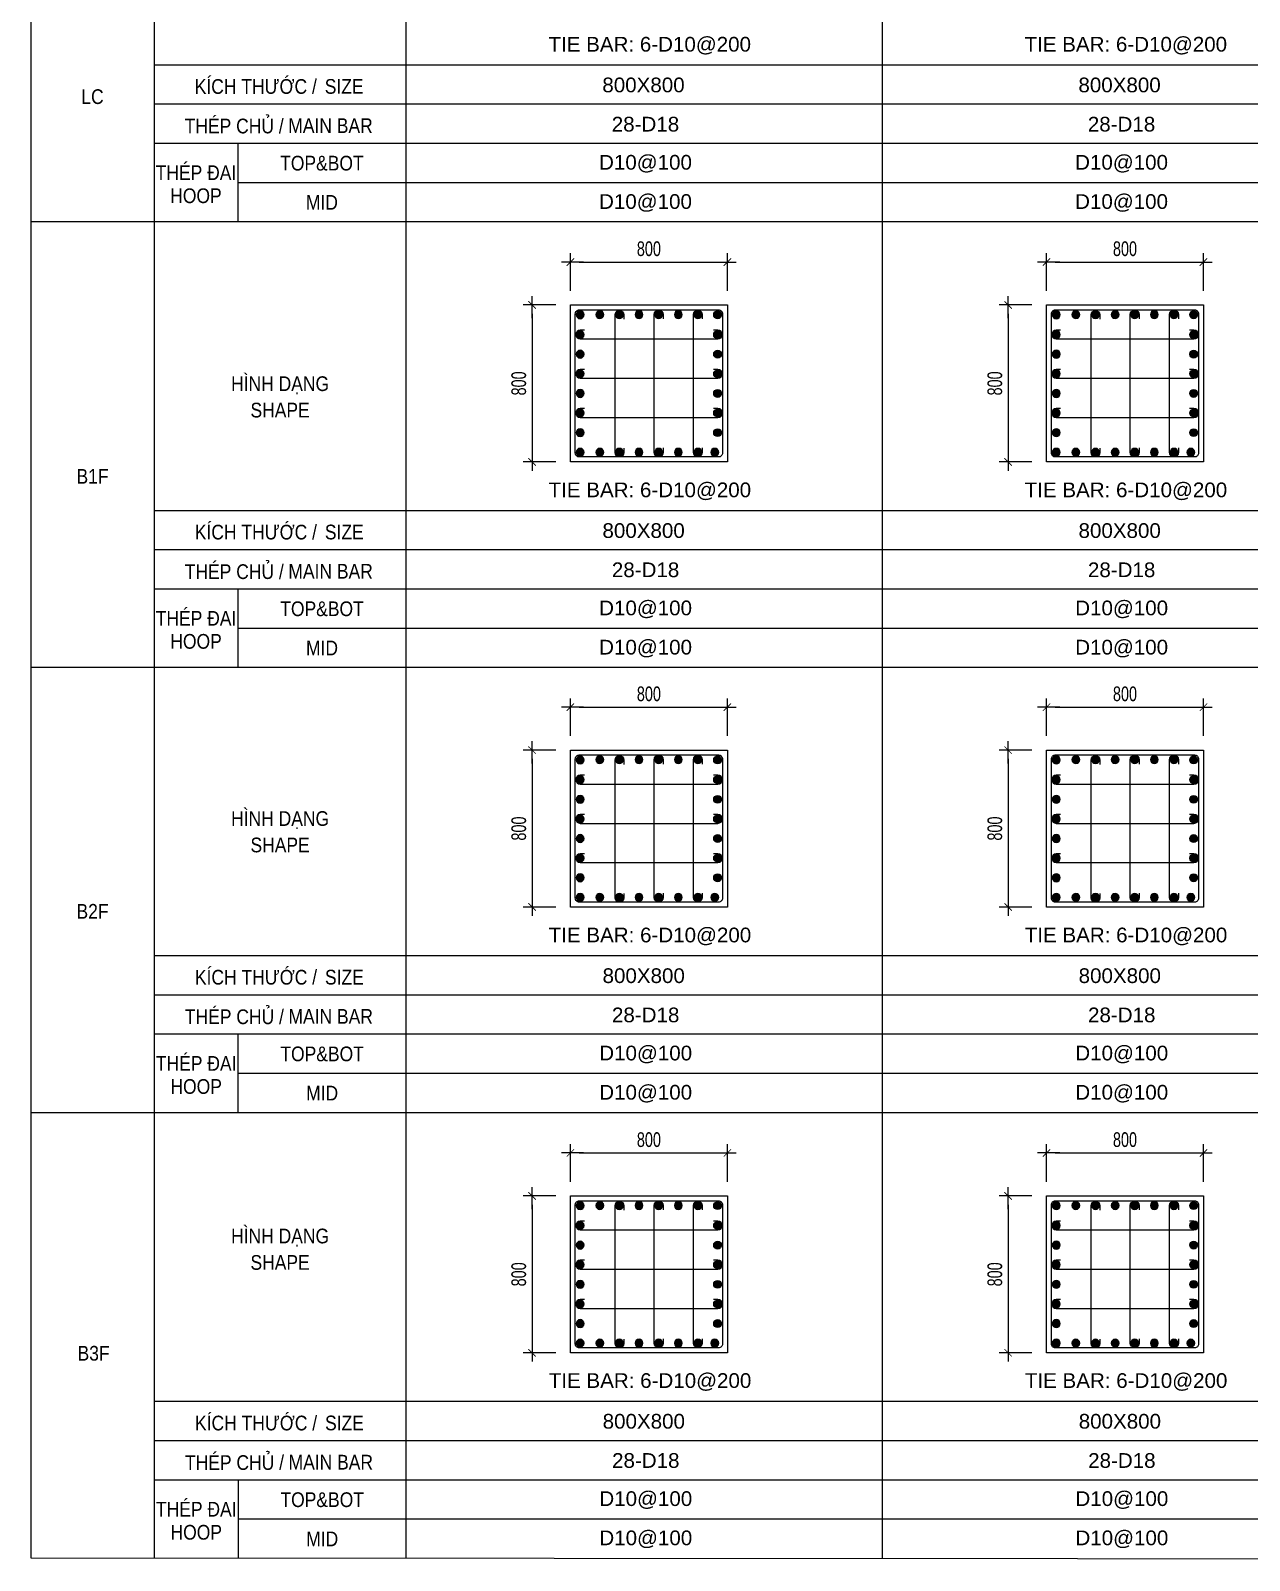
# Model space of a CAD drawing. Header units: millimetres. Extents: x 49323 to 538172, y -39336 to 181761.
# Drawn here: x 262047 to 268258, y 149341 to 157141 of the extents above; entities that cross this region are included whole.
import ezdxf
from ezdxf.enums import TextEntityAlignment as Align

# ---------------------------------------------------------------- set-up
doc = ezdxf.new("R2010")
doc.units = ezdxf.units.MM
doc.linetypes.add('CENTER2', pattern=[1.125, 0.75, -0.125, 0.125, -0.125])
doc.layers.get('Defpoints').update_dxf_attribs({"color": 151, "lineweight": 9})
for name, color, linetype in [('2', 2, 'Continuous'), ('A-ANNO-LEAD', 4, 'Continuous'), ('CEN', 1, 'CENTER2'), ('STL', 3, 'Continuous'), ('TIT1', 3, 'Continuous')]:
    doc.layers.add(name, color=color, linetype=linetype)
for name, color, linetype, lineweight in [('NDC_S_CONTINUOUS', 3, 'Continuous', 20), ('NDC_S_DIM', 1, 'Continuous', 15), ('NDC_S_VN TEXT', 7, 'Continuous', 20)]:
    doc.layers.add(name, color=color, linetype=linetype, lineweight=lineweight)
doc.styles.add('NDC_ARIAL', font='arial.ttf', dxfattribs={"width": 0.85})
doc.styles.add('NDC_DIM', font='', dxfattribs={"width": 0.75})
doc.styles.get('NDC_DIM').set_extended_font_data('Dotum')
doc.dimstyles.new('NDC_dim_30', dxfattribs={"dimscale": 30, "dimtxt": 2.5, "dimasz": 1.5, "dimexe": 1.5, "dimexo": 2.5, "dimgap": 1, "dimtad": 1, "dimdec": 0, "dimzin": 0, "dimdsep": 46, "dimtxsty": 'NDC_DIM', "dimblk": 'DIMMARK', "dimcen": 0.09, "dimdle": 1.2, "dimclrd": 1, "dimclre": 1, "dimclrt": 3, "dimadec": 0, "dimazin": 0, "dimtfac": 1, "dimtdec": 0, "dimtix": 1, "dimtofl": 0, "dimtmove": 0, "dimatfit": 3, "dimfxl": 8, "dimfxlon": 1, "dimtolj": 1, "dimtzin": 0, "dimarcsym": 0})

# ---------------------------------------------------------------- blocks, each defined once
blk = doc.blocks.new('8')
at = {"layer": '2'}
blk.add_hatch(color=256, dxfattribs=at).paths.add_polyline_path([(20, 0, 0.386127), (1.9, 19.9), (-1.9, 19.9, 0.386127), (-20, 0, 1)])
blk.add_circle((0, 0), 20, dxfattribs=at)
blk = doc.blocks.new('5')
at = {"layer": 'CEN', "rotation": 180}
blk.add_blockref('8', (0, 0), dxfattribs=at)
blk = doc.blocks.new('DIMMARK')
at = {"layer": 'NDC_S_DIM', "color": 1}
blk.add_line((-1.5, 0), (1, 0), dxfattribs=at)
at = {"layer": 'NDC_S_DIM', "color": 2, "const_width": 0.1}
blk.add_lwpolyline([(-0.42, -0.42), (0.42, 0.42)], dxfattribs=at)
blk = doc.blocks.new('*D1690')
at = {"layer": 'Defpoints', "color": 0, "ltscale": 40, "transparency": 16777216}
for p in [(265597.9, 151418.3), (264797.9, 151196.9), (265597.9, 151196.9)]:
    blk.add_point(p, dxfattribs=at)
at = {"layer": 'NDC_S_DIM', "color": 1, "lineweight": -2, "ltscale": 40, "transparency": 16777216}
for p, q in [((264797.9, 151271.9), (264797.9, 151463.3)), ((264842.9, 151418.3), (265552.9, 151418.3)), ((265597.9, 151271.9), (265597.9, 151463.3))]:
    blk.add_line(p, q, dxfattribs=at)
at = {"layer": 'NDC_S_DIM', "color": 1, "lineweight": -2, "ltscale": 40, "transparency": 16777216, "xscale": 45, "yscale": 45, "zscale": 45, "rotation": 180}
blk.add_blockref('DIMMARK', (264797.9, 151418.3), dxfattribs=at)
at = {"layer": 'NDC_S_DIM', "color": 1, "lineweight": -2, "ltscale": 40, "transparency": 16777216, "xscale": 45, "yscale": 45, "zscale": 45}
blk.add_blockref('DIMMARK', (265597.9, 151418.3), dxfattribs=at)
at = {"layer": 'NDC_S_DIM', "color": 3, "ltscale": 40, "transparency": 16777216, "insert": (265197.9, 151485.8), "char_height": 75, "attachment_point": 5, "style": 'NDC_DIM'}
blk.add_mtext('\\A1;800', dxfattribs=at)
blk = doc.blocks.new('*D1691')
at = {"layer": 'Defpoints', "color": 0, "ltscale": 40, "transparency": 16777216}
for p in [(264797.9, 151199.5), (264602.5, 150399.5), (264797.9, 150399.5)]:
    blk.add_point(p, dxfattribs=at)
at = {"layer": 'NDC_S_DIM', "color": 1, "lineweight": -2, "ltscale": 40, "transparency": 16777216}
for p, q in [((264722.9, 151199.5), (264557.5, 151199.5)), ((264602.5, 151154.5), (264602.5, 150444.5)), ((264722.9, 150399.5), (264557.5, 150399.5))]:
    blk.add_line(p, q, dxfattribs=at)
at = {"layer": 'NDC_S_DIM', "color": 1, "lineweight": -2, "ltscale": 40, "transparency": 16777216, "xscale": 45, "yscale": 45, "zscale": 45}
for p, rotation in [((264602.5, 151199.5), 90), ((264602.5, 150399.5), 270)]:
    blk.add_blockref('DIMMARK', p, dxfattribs=dict(at, rotation=rotation))
at = {"layer": 'NDC_S_DIM', "color": 3, "ltscale": 40, "transparency": 16777216, "insert": (264535, 150799.5), "char_height": 75, "attachment_point": 5, "rotation": 90, "style": 'NDC_DIM'}
blk.add_mtext('\\A1;800', dxfattribs=at)
blk = doc.blocks.new('*D1320')
at = {"layer": 'Defpoints', "color": 0, "ltscale": 40, "transparency": 16777216}
for p in [(265597.9, 153691.1), (264797.9, 153469.8), (265597.9, 153469.8)]:
    blk.add_point(p, dxfattribs=at)
at = {"layer": 'NDC_S_DIM', "color": 1, "lineweight": -2, "ltscale": 40, "transparency": 16777216}
for p, q in [((264797.9, 153544.8), (264797.9, 153736.1)), ((265597.9, 153544.8), (265597.9, 153736.1)), ((264842.9, 153691.1), (265552.9, 153691.1))]:
    blk.add_line(p, q, dxfattribs=at)
at = {"layer": 'NDC_S_DIM', "color": 1, "lineweight": -2, "ltscale": 40, "transparency": 16777216, "xscale": 45, "yscale": 45, "zscale": 45, "rotation": 180}
blk.add_blockref('DIMMARK', (264797.9, 153691.1), dxfattribs=at)
at = {"layer": 'NDC_S_DIM', "color": 1, "lineweight": -2, "ltscale": 40, "transparency": 16777216, "xscale": 45, "yscale": 45, "zscale": 45}
blk.add_blockref('DIMMARK', (265597.9, 153691.1), dxfattribs=at)
at = {"layer": 'NDC_S_DIM', "color": 3, "ltscale": 40, "transparency": 16777216, "insert": (265197.9, 153758.7), "char_height": 75, "attachment_point": 5, "style": 'NDC_DIM'}
blk.add_mtext('\\A1;800', dxfattribs=at)
blk = doc.blocks.new('*D1321')
at = {"layer": 'Defpoints', "color": 0, "ltscale": 40, "transparency": 16777216}
for p in [(264797.9, 153472.3), (264602.5, 152672.3), (264797.9, 152672.3)]:
    blk.add_point(p, dxfattribs=at)
at = {"layer": 'NDC_S_DIM', "color": 1, "lineweight": -2, "ltscale": 40, "transparency": 16777216}
for p, q in [((264722.9, 153472.3), (264557.5, 153472.3)), ((264602.5, 153427.3), (264602.5, 152717.3)), ((264722.9, 152672.3), (264557.5, 152672.3))]:
    blk.add_line(p, q, dxfattribs=at)
at = {"layer": 'NDC_S_DIM', "color": 1, "lineweight": -2, "ltscale": 40, "transparency": 16777216, "xscale": 45, "yscale": 45, "zscale": 45}
for p, rotation in [((264602.5, 153472.3), 90), ((264602.5, 152672.3), 270)]:
    blk.add_blockref('DIMMARK', p, dxfattribs=dict(at, rotation=rotation))
at = {"layer": 'NDC_S_DIM', "color": 3, "ltscale": 40, "transparency": 16777216, "insert": (264535, 153072.3), "char_height": 75, "attachment_point": 5, "rotation": 90, "style": 'NDC_DIM'}
blk.add_mtext('\\A1;800', dxfattribs=at)
blk = doc.blocks.new('*D1322')
at = {"layer": 'Defpoints', "color": 0, "ltscale": 40, "transparency": 16777216}
for p in [(265597.9, 155960.6), (264797.9, 155739.2), (265597.9, 155739.2)]:
    blk.add_point(p, dxfattribs=at)
at = {"layer": 'NDC_S_DIM', "color": 1, "lineweight": -2, "ltscale": 40, "transparency": 16777216}
for p, q in [((264797.9, 155814.2), (264797.9, 156005.6)), ((265597.9, 155814.2), (265597.9, 156005.6)), ((264842.9, 155960.6), (265552.9, 155960.6))]:
    blk.add_line(p, q, dxfattribs=at)
at = {"layer": 'NDC_S_DIM', "color": 1, "lineweight": -2, "ltscale": 40, "transparency": 16777216, "xscale": 45, "yscale": 45, "zscale": 45, "rotation": 180}
blk.add_blockref('DIMMARK', (264797.9, 155960.6), dxfattribs=at)
at = {"layer": 'NDC_S_DIM', "color": 1, "lineweight": -2, "ltscale": 40, "transparency": 16777216, "xscale": 45, "yscale": 45, "zscale": 45}
blk.add_blockref('DIMMARK', (265597.9, 155960.6), dxfattribs=at)
at = {"layer": 'NDC_S_DIM', "color": 3, "ltscale": 40, "transparency": 16777216, "insert": (265197.9, 156028.1), "char_height": 75, "attachment_point": 5, "style": 'NDC_DIM'}
blk.add_mtext('\\A1;800', dxfattribs=at)
blk = doc.blocks.new('*D1323')
at = {"layer": 'Defpoints', "color": 0, "ltscale": 40, "transparency": 16777216}
for p in [(264797.9, 155741.8), (264602.5, 154941.8), (264797.9, 154941.8)]:
    blk.add_point(p, dxfattribs=at)
at = {"layer": 'NDC_S_DIM', "color": 1, "lineweight": -2, "ltscale": 40, "transparency": 16777216}
for p, q in [((264722.9, 155741.8), (264557.5, 155741.8)), ((264602.5, 155696.8), (264602.5, 154986.8)), ((264722.9, 154941.8), (264557.5, 154941.8))]:
    blk.add_line(p, q, dxfattribs=at)
at = {"layer": 'NDC_S_DIM', "color": 1, "lineweight": -2, "ltscale": 40, "transparency": 16777216, "xscale": 45, "yscale": 45, "zscale": 45}
for p, rotation in [((264602.5, 155741.8), 90), ((264602.5, 154941.8), 270)]:
    blk.add_blockref('DIMMARK', p, dxfattribs=dict(at, rotation=rotation))
at = {"layer": 'NDC_S_DIM', "color": 3, "ltscale": 40, "transparency": 16777216, "insert": (264535, 155341.8), "char_height": 75, "attachment_point": 5, "rotation": 90, "style": 'NDC_DIM'}
blk.add_mtext('\\A1;800', dxfattribs=at)
blk = doc.blocks.new('*D1326')
at = {"layer": 'Defpoints', "color": 0, "ltscale": 40, "transparency": 16777216}
for p in [(268024, 151418.3), (267224, 151196.9), (268024, 151196.9)]:
    blk.add_point(p, dxfattribs=at)
at = {"layer": 'NDC_S_DIM', "color": 1, "lineweight": -2, "ltscale": 40, "transparency": 16777216}
for p, q in [((267224, 151271.9), (267224, 151463.3)), ((267269, 151418.3), (267979, 151418.3)), ((268024, 151271.9), (268024, 151463.3))]:
    blk.add_line(p, q, dxfattribs=at)
at = {"layer": 'NDC_S_DIM', "color": 1, "lineweight": -2, "ltscale": 40, "transparency": 16777216, "xscale": 45, "yscale": 45, "zscale": 45, "rotation": 180}
blk.add_blockref('DIMMARK', (267224, 151418.3), dxfattribs=at)
at = {"layer": 'NDC_S_DIM', "color": 1, "lineweight": -2, "ltscale": 40, "transparency": 16777216, "xscale": 45, "yscale": 45, "zscale": 45}
blk.add_blockref('DIMMARK', (268024, 151418.3), dxfattribs=at)
at = {"layer": 'NDC_S_DIM', "color": 3, "ltscale": 40, "transparency": 16777216, "insert": (267624, 151485.8), "char_height": 75, "attachment_point": 5, "style": 'NDC_DIM'}
blk.add_mtext('\\A1;800', dxfattribs=at)
blk = doc.blocks.new('*D1327')
at = {"layer": 'Defpoints', "color": 0, "ltscale": 40, "transparency": 16777216}
for p in [(267224, 151199.5), (267028.6, 150399.5), (267224, 150399.5)]:
    blk.add_point(p, dxfattribs=at)
at = {"layer": 'NDC_S_DIM', "color": 1, "lineweight": -2, "ltscale": 40, "transparency": 16777216}
for p, q in [((267149, 151199.5), (266983.6, 151199.5)), ((267028.6, 151154.5), (267028.6, 150444.5)), ((267149, 150399.5), (266983.6, 150399.5))]:
    blk.add_line(p, q, dxfattribs=at)
at = {"layer": 'NDC_S_DIM', "color": 1, "lineweight": -2, "ltscale": 40, "transparency": 16777216, "xscale": 45, "yscale": 45, "zscale": 45}
for p, rotation in [((267028.6, 151199.5), 90), ((267028.6, 150399.5), 270)]:
    blk.add_blockref('DIMMARK', p, dxfattribs=dict(at, rotation=rotation))
at = {"layer": 'NDC_S_DIM', "color": 3, "ltscale": 40, "transparency": 16777216, "insert": (266961.1, 150799.5), "char_height": 75, "attachment_point": 5, "rotation": 90, "style": 'NDC_DIM'}
blk.add_mtext('\\A1;800', dxfattribs=at)
blk = doc.blocks.new('*D1328')
at = {"layer": 'Defpoints', "color": 0, "ltscale": 40, "transparency": 16777216}
for p in [(268024, 153691.1), (267224, 153469.8), (268024, 153469.8)]:
    blk.add_point(p, dxfattribs=at)
at = {"layer": 'NDC_S_DIM', "color": 1, "lineweight": -2, "ltscale": 40, "transparency": 16777216}
for p, q in [((267224, 153544.8), (267224, 153736.1)), ((268024, 153544.8), (268024, 153736.1)), ((267269, 153691.1), (267979, 153691.1))]:
    blk.add_line(p, q, dxfattribs=at)
at = {"layer": 'NDC_S_DIM', "color": 1, "lineweight": -2, "ltscale": 40, "transparency": 16777216, "xscale": 45, "yscale": 45, "zscale": 45, "rotation": 180}
blk.add_blockref('DIMMARK', (267224, 153691.1), dxfattribs=at)
at = {"layer": 'NDC_S_DIM', "color": 1, "lineweight": -2, "ltscale": 40, "transparency": 16777216, "xscale": 45, "yscale": 45, "zscale": 45}
blk.add_blockref('DIMMARK', (268024, 153691.1), dxfattribs=at)
at = {"layer": 'NDC_S_DIM', "color": 3, "ltscale": 40, "transparency": 16777216, "insert": (267624, 153758.7), "char_height": 75, "attachment_point": 5, "style": 'NDC_DIM'}
blk.add_mtext('\\A1;800', dxfattribs=at)
blk = doc.blocks.new('*D1329')
at = {"layer": 'Defpoints', "color": 0, "ltscale": 40, "transparency": 16777216}
for p in [(267224, 153472.3), (267028.6, 152672.3), (267224, 152672.3)]:
    blk.add_point(p, dxfattribs=at)
at = {"layer": 'NDC_S_DIM', "color": 1, "lineweight": -2, "ltscale": 40, "transparency": 16777216}
for p, q in [((267149, 153472.3), (266983.6, 153472.3)), ((267028.6, 153427.3), (267028.6, 152717.3)), ((267149, 152672.3), (266983.6, 152672.3))]:
    blk.add_line(p, q, dxfattribs=at)
at = {"layer": 'NDC_S_DIM', "color": 1, "lineweight": -2, "ltscale": 40, "transparency": 16777216, "xscale": 45, "yscale": 45, "zscale": 45}
for p, rotation in [((267028.6, 153472.3), 90), ((267028.6, 152672.3), 270)]:
    blk.add_blockref('DIMMARK', p, dxfattribs=dict(at, rotation=rotation))
at = {"layer": 'NDC_S_DIM', "color": 3, "ltscale": 40, "transparency": 16777216, "insert": (266961.1, 153072.3), "char_height": 75, "attachment_point": 5, "rotation": 90, "style": 'NDC_DIM'}
blk.add_mtext('\\A1;800', dxfattribs=at)
blk = doc.blocks.new('*D1330')
at = {"layer": 'Defpoints', "color": 0, "ltscale": 40, "transparency": 16777216}
for p in [(268024, 155960.6), (267224, 155739.2), (268024, 155739.2)]:
    blk.add_point(p, dxfattribs=at)
at = {"layer": 'NDC_S_DIM', "color": 1, "lineweight": -2, "ltscale": 40, "transparency": 16777216}
for p, q in [((267224, 155814.2), (267224, 156005.6)), ((268024, 155814.2), (268024, 156005.6)), ((267269, 155960.6), (267979, 155960.6))]:
    blk.add_line(p, q, dxfattribs=at)
at = {"layer": 'NDC_S_DIM', "color": 1, "lineweight": -2, "ltscale": 40, "transparency": 16777216, "xscale": 45, "yscale": 45, "zscale": 45, "rotation": 180}
blk.add_blockref('DIMMARK', (267224, 155960.6), dxfattribs=at)
at = {"layer": 'NDC_S_DIM', "color": 1, "lineweight": -2, "ltscale": 40, "transparency": 16777216, "xscale": 45, "yscale": 45, "zscale": 45}
blk.add_blockref('DIMMARK', (268024, 155960.6), dxfattribs=at)
at = {"layer": 'NDC_S_DIM', "color": 3, "ltscale": 40, "transparency": 16777216, "insert": (267624, 156028.1), "char_height": 75, "attachment_point": 5, "style": 'NDC_DIM'}
blk.add_mtext('\\A1;800', dxfattribs=at)
blk = doc.blocks.new('*D1331')
at = {"layer": 'Defpoints', "color": 0, "ltscale": 40, "transparency": 16777216}
for p in [(267224, 155741.8), (267028.6, 154941.8), (267224, 154941.8)]:
    blk.add_point(p, dxfattribs=at)
at = {"layer": 'NDC_S_DIM', "color": 1, "lineweight": -2, "ltscale": 40, "transparency": 16777216}
for p, q in [((267149, 155741.8), (266983.6, 155741.8)), ((267028.6, 155696.8), (267028.6, 154986.8)), ((267149, 154941.8), (266983.6, 154941.8))]:
    blk.add_line(p, q, dxfattribs=at)
at = {"layer": 'NDC_S_DIM', "color": 1, "lineweight": -2, "ltscale": 40, "transparency": 16777216, "xscale": 45, "yscale": 45, "zscale": 45}
for p, rotation in [((267028.6, 155741.8), 90), ((267028.6, 154941.8), 270)]:
    blk.add_blockref('DIMMARK', p, dxfattribs=dict(at, rotation=rotation))
at = {"layer": 'NDC_S_DIM', "color": 3, "ltscale": 40, "transparency": 16777216, "insert": (266961.1, 155341.8), "char_height": 75, "attachment_point": 5, "rotation": 90, "style": 'NDC_DIM'}
blk.add_mtext('\\A1;800', dxfattribs=at)

msp = doc.modelspace()

# ---------------------------------------------------------------- linework, layer by layer
at = {"layer": '2', "lineweight": -2, "ltscale": 1000}
for points in [[(265572.9, 155696.8), (265572.9, 154986.8, -0.414214), (265552.9, 154966.8), (264842.9, 154966.8, -0.414214), (264822.9, 154986.8), (264822.9, 155696.8, -0.414214), (264842.9, 155716.8), (265552.9, 155716.8, -0.414214)], [(267999, 155696.8), (267999, 154986.8, -0.414214), (267979, 154966.8), (267269, 154966.8, -0.414214), (267249, 154986.8), (267249, 155696.8, -0.414214), (267269, 155716.8), (267979, 155716.8, -0.414214)], [(265572.9, 153427.3), (265572.9, 152717.3, -0.414214), (265552.9, 152697.3), (264842.9, 152697.3, -0.414214), (264822.9, 152717.3), (264822.9, 153427.3, -0.414214), (264842.9, 153447.3), (265552.9, 153447.3, -0.414214)], [(267999, 153427.3), (267999, 152717.3, -0.414214), (267979, 152697.3), (267269, 152697.3, -0.414214), (267249, 152717.3), (267249, 153427.3, -0.414214), (267269, 153447.3), (267979, 153447.3, -0.414214)], [(265572.9, 151154.5), (265572.9, 150444.5, -0.414214), (265552.9, 150424.5), (264842.9, 150424.5, -0.414214), (264822.9, 150444.5), (264822.9, 151154.5, -0.414214), (264842.9, 151174.5), (265552.9, 151174.5, -0.414214)], [(267999, 151154.5), (267999, 150444.5, -0.414214), (267979, 150424.5), (267269, 150424.5, -0.414214), (267249, 150444.5), (267249, 151154.5, -0.414214), (267269, 151174.5), (267979, 151174.5, -0.414214)]]:
    msp.add_lwpolyline(points, format="xyb", close=True, dxfattribs=at)
at = {"layer": '2'}
for points in [[(265070.2, 155011.4), (265070.2, 154989.3, -1), (265025.2, 154989.3), (265025.2, 155691.3, -1), (265070.2, 155691.3), (265070.2, 155669.1)], [(265270.2, 155012.9), (265270.2, 154990.7, -1), (265225.2, 154990.7), (265225.2, 155692.7, -1), (265270.2, 155692.7), (265270.2, 155670.6)], [(265470.2, 155012.9), (265470.2, 154990.7, -1), (265425.2, 154990.7), (265425.2, 155692.7, -1), (265470.2, 155692.7), (265470.2, 155670.6)], [(267496.3, 155011.4), (267496.3, 154989.3, -1), (267451.2, 154989.3), (267451.2, 155691.3, -1), (267496.3, 155691.3), (267496.3, 155669.1)], [(267696.3, 155012.9), (267696.3, 154990.7, -1), (267651.2, 154990.7), (267651.2, 155692.7, -1), (267696.3, 155692.7), (267696.3, 155670.6)], [(267896.3, 155012.9), (267896.3, 154990.7, -1), (267851.2, 154990.7), (267851.2, 155692.7, -1), (267896.3, 155692.7), (267896.3, 155670.6)], [(264869.8, 155613.3), (264847.7, 155613.3, 1), (264847.7, 155568.3), (265549.7, 155568.3, 1), (265549.7, 155613.3), (265527.6, 155613.3)], [(267295.9, 155613.3), (267273.8, 155613.3, 1), (267273.8, 155568.3), (267975.8, 155568.3, 1), (267975.8, 155613.3), (267953.7, 155613.3)], [(264869.8, 155413.3), (264847.7, 155413.3, 1), (264847.7, 155368.3), (265549.7, 155368.3, 1), (265549.7, 155413.3), (265527.6, 155413.3)], [(267295.9, 155413.3), (267273.8, 155413.3, 1), (267273.8, 155368.3), (267975.8, 155368.3, 1), (267975.8, 155413.3), (267953.7, 155413.3)], [(264869.8, 155213.3), (264847.7, 155213.3, 1), (264847.7, 155168.3), (265549.7, 155168.3, 1), (265549.7, 155213.3), (265527.6, 155213.3)], [(267295.9, 155213.3), (267273.8, 155213.3, 1), (267273.8, 155168.3), (267975.8, 155168.3, 1), (267975.8, 155213.3), (267953.7, 155213.3)], [(265070.2, 152742), (265070.2, 152719.8, -1), (265025.2, 152719.8), (265025.2, 153421.8, -1), (265070.2, 153421.8), (265070.2, 153399.7)], [(265270.2, 152743.4), (265270.2, 152721.3, -1), (265225.2, 152721.3), (265225.2, 153423.3, -1), (265270.2, 153423.3), (265270.2, 153401.2)], [(265470.2, 152743.4), (265470.2, 152721.3, -1), (265425.2, 152721.3), (265425.2, 153423.3, -1), (265470.2, 153423.3), (265470.2, 153401.2)], [(267496.3, 152742), (267496.3, 152719.8, -1), (267451.2, 152719.8), (267451.2, 153421.8, -1), (267496.3, 153421.8), (267496.3, 153399.7)], [(267696.3, 152743.4), (267696.3, 152721.3, -1), (267651.2, 152721.3), (267651.2, 153423.3, -1), (267696.3, 153423.3), (267696.3, 153401.2)], [(267896.3, 152743.4), (267896.3, 152721.3, -1), (267851.2, 152721.3), (267851.2, 153423.3, -1), (267896.3, 153423.3), (267896.3, 153401.2)], [(264869.8, 153343.9), (264847.7, 153343.9, 1), (264847.7, 153298.9), (265549.7, 153298.9, 1), (265549.7, 153343.9), (265527.6, 153343.9)], [(267295.9, 153343.9), (267273.8, 153343.9, 1), (267273.8, 153298.9), (267975.8, 153298.9, 1), (267975.8, 153343.9), (267953.7, 153343.9)], [(264869.8, 153143.9), (264847.7, 153143.9, 1), (264847.7, 153098.9), (265549.7, 153098.9, 1), (265549.7, 153143.9), (265527.6, 153143.9)], [(267295.9, 153143.9), (267273.8, 153143.9, 1), (267273.8, 153098.9), (267975.8, 153098.9, 1), (267975.8, 153143.9), (267953.7, 153143.9)], [(264869.8, 152943.9), (264847.7, 152943.9, 1), (264847.7, 152898.9), (265549.7, 152898.9, 1), (265549.7, 152943.9), (265527.6, 152943.9)], [(267295.9, 152943.9), (267273.8, 152943.9, 1), (267273.8, 152898.9), (267975.8, 152898.9, 1), (267975.8, 152943.9), (267953.7, 152943.9)], [(265070.2, 150469.1), (265070.2, 150447, -1), (265025.2, 150447), (265025.2, 151149, -1), (265070.2, 151149), (265070.2, 151126.8)], [(265270.2, 150470.6), (265270.2, 150448.4, -1), (265225.2, 150448.4), (265225.2, 151150.4, -1), (265270.2, 151150.4), (265270.2, 151128.3)], [(265470.2, 150470.6), (265470.2, 150448.4, -1), (265425.2, 150448.4), (265425.2, 151150.4, -1), (265470.2, 151150.4), (265470.2, 151128.3)], [(267496.3, 150469.1), (267496.3, 150447, -1), (267451.2, 150447), (267451.2, 151149, -1), (267496.3, 151149), (267496.3, 151126.8)], [(267696.3, 150470.6), (267696.3, 150448.4, -1), (267651.2, 150448.4), (267651.2, 151150.4, -1), (267696.3, 151150.4), (267696.3, 151128.3)], [(267896.3, 150470.6), (267896.3, 150448.4, -1), (267851.2, 150448.4), (267851.2, 151150.4, -1), (267896.3, 151150.4), (267896.3, 151128.3)], [(264869.8, 151071), (264847.7, 151071, 1), (264847.7, 151026), (265549.7, 151026, 1), (265549.7, 151071), (265527.6, 151071)], [(267295.9, 151071), (267273.8, 151071, 1), (267273.8, 151026), (267975.8, 151026, 1), (267975.8, 151071), (267953.7, 151071)], [(264869.8, 150871), (264847.7, 150871, 1), (264847.7, 150826), (265549.7, 150826, 1), (265549.7, 150871), (265527.6, 150871)], [(267295.9, 150871), (267273.8, 150871, 1), (267273.8, 150826), (267975.8, 150826, 1), (267975.8, 150871), (267953.7, 150871)], [(264869.8, 150671), (264847.7, 150671, 1), (264847.7, 150626), (265549.7, 150626, 1), (265549.7, 150671), (265527.6, 150671)], [(267295.9, 150671), (267273.8, 150671, 1), (267273.8, 150626), (267975.8, 150626, 1), (267975.8, 150671), (267953.7, 150671)]]:
    msp.add_lwpolyline(points, format="xyb", dxfattribs=at)
at = {"layer": 'A-ANNO-LEAD'}
msp.add_lwpolyline([(262048.7, 149354.1), (283383.7, 149341), (283383.7, 165961), (262048.7, 165974.1)], close=True, dxfattribs=at)
at = {"layer": 'NDC_S_CONTINUOUS', "ltscale": 70}
for points in [[(265597.9, 155741.8), (265597.9, 154941.8), (264797.9, 154941.8), (264797.9, 155741.8), (265597.9, 155741.8)], [(268024, 155741.8), (268024, 154941.8), (267224, 154941.8), (267224, 155741.8), (268024, 155741.8)], [(265597.9, 153472.3), (265597.9, 152672.3), (264797.9, 152672.3), (264797.9, 153472.3), (265597.9, 153472.3)], [(268024, 153472.3), (268024, 152672.3), (267224, 152672.3), (267224, 153472.3), (268024, 153472.3)], [(265597.9, 151199.5), (265597.9, 150399.5), (264797.9, 150399.5), (264797.9, 151199.5), (265597.9, 151199.5)], [(268024, 151199.5), (268024, 150399.5), (267224, 150399.5), (267224, 151199.5), (268024, 151199.5)]]:
    msp.add_lwpolyline(points, dxfattribs=at)
at = {"layer": 'TIT1'}
for p, q in [((262676.6, 165488.9), (262676.6, 149354.1)), ((263960.5, 149354.1), (263960.5, 165488.9)), ((266386.6, 165488.9), (266386.6, 149354.1)), ((283382.1, 156164.9), (262047.1, 156164.9)), ((283382.6, 153892.9), (262047.6, 153892.9)), ((283383.1, 151623.5), (262048.2, 151623.5))]:
    msp.add_line(p, q, dxfattribs=at)
at = {"layer": 'TIT1', "color": 8}
for p, q in [((280943.2, 156964.9), (262675, 156964.9)), ((280943.2, 156764.9), (262675, 156764.9)), ((280943.2, 156564.9), (262675, 156564.9)), ((263104.2, 156164.9), (263104.2, 156564.9)), ((280943.2, 156364.9), (263104.2, 156364.9)), ((283382.6, 154692.9), (262675.5, 154692.9)), ((283382.6, 154492.9), (262675.5, 154492.9)), ((283382.6, 154292.9), (262675.5, 154292.9)), ((263104.7, 153892.9), (263104.7, 154292.9)), ((283382.6, 154092.9), (263104.7, 154092.9)), ((283383.1, 152423.5), (262676, 152423.5)), ((283383.1, 152223.5), (262676, 152223.5)), ((283383.1, 152023.5), (262676, 152023.5)), ((263105.2, 151623.5), (263105.2, 152023.5)), ((283383.1, 151823.5), (263105.2, 151823.5)), ((283383.7, 150150.6), (262676.6, 150150.6)), ((283383.7, 149950.6), (262676.6, 149950.6)), ((283383.7, 149750.6), (262676.6, 149750.6)), ((263105.8, 149350.6), (263105.8, 149750.6)), ((283383.7, 149550.6), (263105.8, 149550.6))]:
    msp.add_line(p, q, dxfattribs=at)

# ---------------------------------------------------------------- block references
at = {"layer": 'STL', "xscale": -1}
for p in [(264847.7, 155691.8), (267273.8, 155691.8), (264847.7, 155590.8), (267273.8, 155590.8), (264847.7, 155490.8), (267273.8, 155490.8), (264847.7, 155390.8), (267273.8, 155390.8), (264847.7, 155290.8), (267273.8, 155290.8), (264847.7, 155190.8), (267273.8, 155190.8), (264847.7, 155090.8), (267273.8, 155090.8), (264847.7, 154990.8), (267273.8, 154990.8), (264847.7, 153422.3), (267273.8, 153422.3), (264847.7, 153321.4), (267273.8, 153321.4), (264847.7, 153221.4), (267273.8, 153221.4), (264847.7, 153121.4), (267273.8, 153121.4), (264847.7, 153021.4), (267273.8, 153021.4), (264847.7, 152921.4), (267273.8, 152921.4), (264847.7, 152821.4), (267273.8, 152821.4), (264847.7, 152721.4), (267273.8, 152721.4), (264847.7, 151149.5), (267273.8, 151149.5), (264847.7, 151048.5), (267273.8, 151048.5), (264847.7, 150948.5), (267273.8, 150948.5), (264847.7, 150848.5), (267273.8, 150848.5), (264847.7, 150748.5), (267273.8, 150748.5), (264847.7, 150648.5), (267273.8, 150648.5), (264847.7, 150548.5), (267273.8, 150548.5), (264847.7, 150448.5), (267273.8, 150448.5)]:
    msp.add_blockref('5', p, dxfattribs=at)
at = {"layer": 'STL', "xscale": -1, "rotation": 270}
for p in [(264947.7, 155692.7), (265047.7, 155692.7), (265147.7, 155692.7), (265247.7, 155692.7), (265347.7, 155692.7), (265447.7, 155692.7), (267373.8, 155692.7), (267473.8, 155692.7), (267573.8, 155692.7), (267673.8, 155692.7), (267773.8, 155692.7), (267873.8, 155692.7), (264847.7, 154990.8), (264947.7, 154990.8), (265047.7, 154990.8), (265147.7, 154990.8), (265247.7, 154990.8), (265347.7, 154990.8), (265447.7, 154990.8), (265533.6, 154990.8), (267273.8, 154990.8), (267373.8, 154990.8), (267473.8, 154990.8), (267573.8, 154990.8), (267673.8, 154990.8), (267773.8, 154990.8), (267873.8, 154990.8), (267959.7, 154990.8), (264947.7, 153423.3), (265047.7, 153423.3), (265147.7, 153423.3), (265247.7, 153423.3), (265347.7, 153423.3), (265447.7, 153423.3), (267373.8, 153423.3), (267473.8, 153423.3), (267573.8, 153423.3), (267673.8, 153423.3), (267773.8, 153423.3), (267873.8, 153423.3), (264847.7, 152721.4), (264947.7, 152721.4), (265047.7, 152721.4), (265147.7, 152721.4), (265247.7, 152721.4), (265347.7, 152721.4), (265447.7, 152721.4), (265533.6, 152721.4), (267273.8, 152721.4), (267373.8, 152721.4), (267473.8, 152721.4), (267573.8, 152721.4), (267673.8, 152721.4), (267773.8, 152721.4), (267873.8, 152721.4), (267959.7, 152721.4), (264947.7, 151150.4), (265047.7, 151150.4), (265147.7, 151150.4), (265247.7, 151150.4), (265347.7, 151150.4), (265447.7, 151150.4), (267373.8, 151150.4), (267473.8, 151150.4), (267573.8, 151150.4), (267673.8, 151150.4), (267773.8, 151150.4), (267873.8, 151150.4), (264847.7, 150448.5), (264947.7, 150448.5), (265047.7, 150448.5), (265147.7, 150448.5), (265247.7, 150448.5), (265347.7, 150448.5), (265447.7, 150448.5), (265533.6, 150448.5), (267273.8, 150448.5), (267373.8, 150448.5), (267473.8, 150448.5), (267573.8, 150448.5), (267673.8, 150448.5), (267773.8, 150448.5), (267873.8, 150448.5), (267959.7, 150448.5)]:
    msp.add_blockref('5', p, dxfattribs=at)
at = {"layer": 'STL'}
for p in [(265548.1, 155691.8), (267974.2, 155691.8), (265548.1, 155590.8), (267974.2, 155590.8), (265548.1, 155490.8), (267974.2, 155490.8), (265548.1, 155390.8), (267974.2, 155390.8), (265548.1, 155290.8), (267974.2, 155290.8), (265548.1, 155190.8), (267974.2, 155190.8), (265548.1, 155090.8), (267974.2, 155090.8), (265548.1, 153422.3), (267974.2, 153422.3), (265548.1, 153321.4), (267974.2, 153321.4), (265548.1, 153221.4), (267974.2, 153221.4), (265548.1, 153121.4), (267974.2, 153121.4), (265548.1, 153021.4), (267974.2, 153021.4), (265548.1, 152921.4), (267974.2, 152921.4), (265548.1, 152821.4), (267974.2, 152821.4), (265548.1, 151149.5), (267974.2, 151149.5), (265548.1, 151048.5), (267974.2, 151048.5), (265548.1, 150948.5), (267974.2, 150948.5), (265548.1, 150848.5), (267974.2, 150848.5), (265548.1, 150748.5), (267974.2, 150748.5), (265548.1, 150648.5), (267974.2, 150648.5), (265548.1, 150548.5), (267974.2, 150548.5)]:
    msp.add_blockref('5', p, dxfattribs=at)

# ---------------------------------------------------------------- texts
at = {"layer": 'NDC_S_VN TEXT', "style": 'NDC_ARIAL', "width": 0.85}
for s, p in [('KÍCH THƯỚC /', (263194.6, 156864.9)), ('THÉP CHỦ /', (263084.5, 156664.9)), ('THÉP ĐAI', (262889.7, 156426)), ('HÌNH DẠNG', (263318.5, 155341.9)), ('KÍCH THƯỚC /', (263195.1, 154592.9)), ('THÉP CHỦ /', (263085, 154392.9)), ('THÉP ĐAI', (262890.2, 154154)), ('HÌNH DẠNG', (263318.5, 153124.8)), ('KÍCH THƯỚC /', (263195.6, 152323.5)), ('THÉP CHỦ /', (263085.6, 152123.5)), ('THÉP ĐAI', (262890.8, 151884.6)), ('HÌNH DẠNG', (263318.5, 150996.4)), ('KÍCH THƯỚC /', (263196.1, 150050.6)), ('THÉP CHỦ /', (263086.1, 149850.6)), ('THÉP ĐAI', (262891.3, 149611.7))]:
    msp.add_text(s, height=75, dxfattribs=at).set_placement(p, align=Align.MIDDLE)
at = {"layer": 'TIT1', "style": 'NDC_ARIAL'}
for s, p in [('TIE BAR: 6-D10@200', (265202.2, 157065.5)), ('TIE BAR: 6-D10@200', (267628.3, 157065.5)), ('800X800', (265170.4, 156863.6)), ('800X800', (267596.5, 156863.6)), ('28-D18', (265180.5, 156663.6)), ('28-D18', (267606.6, 156663.6)), ('D10@100', (265180.5, 156463.6)), ('D10@100', (267606.6, 156463.6)), ('D10@100', (265180.5, 156263.6)), ('D10@100', (267606.6, 156263.6)), ('TIE BAR: 6-D10@200', (265202.8, 154793.5)), ('TIE BAR: 6-D10@200', (267628.9, 154793.5)), ('800X800', (265171, 154591.6)), ('800X800', (267597.1, 154591.6)), ('28-D18', (265181, 154391.6)), ('28-D18', (267607.1, 154391.6)), ('D10@100', (265181, 154191.6)), ('D10@100', (267607.1, 154191.6)), ('D10@100', (265181, 153991.6)), ('D10@100', (267607.1, 153991.6)), ('TIE BAR: 6-D10@200', (265203.3, 152524.1)), ('TIE BAR: 6-D10@200', (267629.4, 152524.1)), ('800X800', (265171.5, 152322.2)), ('800X800', (267597.6, 152322.2)), ('28-D18', (265181.5, 152122.2)), ('28-D18', (267607.6, 152122.2)), ('D10@100', (265181.5, 151922.2)), ('D10@100', (267607.6, 151922.2)), ('D10@100', (265181.5, 151722.2)), ('D10@100', (267607.6, 151722.2)), ('TIE BAR: 6-D10@200', (265203.8, 150252.4)), ('TIE BAR: 6-D10@200', (267629.9, 150252.4)), ('800X800', (265172, 150050.4)), ('800X800', (267598.1, 150050.4)), ('28-D18', (265182.1, 149850.4)), ('28-D18', (267608.2, 149850.4)), ('D10@100', (265182.1, 149650.4)), ('D10@100', (267608.2, 149650.4)), ('D10@100', (265182.1, 149450.4)), ('D10@100', (267608.2, 149450.4))]:
    msp.add_text(s, height=75, dxfattribs=at).set_placement(p, align=Align.MIDDLE)
at = {"layer": 'TIT1', "style": 'NDC_ARIAL', "width": 0.85}
for s, p in [('SIZE', (263645, 156856.1)), ('LC', (262362.6, 156803.9)), ('MAIN BAR', (263575.4, 156656)), ('TOP&BOT', (263531.6, 156464.9)), ('HOOP', (262889.7, 156298.7)), ('MID', (263531.6, 156264.9)), ('SHAPE', (263318.5, 155205.7)), ('B1F', (262362.6, 154867.9)), ('SIZE', (263645.6, 154584.1)), ('MAIN BAR', (263575.9, 154384.1)), ('TOP&BOT', (263532.1, 154192.9)), ('HOOP', (262890.2, 154026.7)), ('MID', (263532.1, 153992.9)), ('SHAPE', (263318.5, 152988.6)), ('B2F', (262362.6, 152650.7)), ('SIZE', (263646.1, 152314.7)), ('MAIN BAR', (263576.4, 152114.6)), ('TOP&BOT', (263532.6, 151923.5)), ('HOOP', (262890.8, 151757.3)), ('MID', (263532.6, 151723.5)), ('SHAPE', (263318.5, 150860.1)), ('B3F', (262368, 150397.1)), ('SIZE', (263646.6, 150041.8)), ('MAIN BAR', (263576.9, 149841.8)), ('TOP&BOT', (263533.1, 149650.6)), ('HOOP', (262891.3, 149484.4)), ('MID', (263533.1, 149450.6))]:
    msp.add_text(s, height=75, dxfattribs=at).set_placement(p, align=Align.MIDDLE)

# ---------------------------------------------------------------- dimensions: what is measured, and where the dimension line sits
at = {"layer": 'NDC_S_DIM', "ltscale": 40}
for base, p1, p2, picture, middle in [((265597.9, 155960.6), (264797.9, 155739.2), (265597.9, 155739.2), '*D1322', (265197.9, 156028.1)), ((268024, 155960.6), (267224, 155739.2), (268024, 155739.2), '*D1330', (267624, 156028.1)), ((265597.9, 153691.1), (264797.9, 153469.8), (265597.9, 153469.8), '*D1320', (265197.9, 153758.7)), ((268024, 153691.1), (267224, 153469.8), (268024, 153469.8), '*D1328', (267624, 153758.7)), ((265597.9, 151418.3), (264797.9, 151196.9), (265597.9, 151196.9), '*D1690', (265197.9, 151485.8)), ((268024, 151418.3), (267224, 151196.9), (268024, 151196.9), '*D1326', (267624, 151485.8))]:
    dim = msp.add_linear_dim(base=base, p1=p1, p2=p2, dimstyle='NDC_dim_30', dxfattribs=at)
    dim.commit()
    dim.dimension.update_dxf_attribs({"geometry": picture, "text_midpoint": middle})
for base, p1, p2, picture, middle in [((264602.5, 154941.8), (264797.9, 155741.8), (264797.9, 154941.8), '*D1323', (264535, 155341.8)), ((267028.6, 154941.8), (267224, 155741.8), (267224, 154941.8), '*D1331', (266961.1, 155341.8)), ((264602.5, 152672.3), (264797.9, 153472.3), (264797.9, 152672.3), '*D1321', (264535, 153072.3)), ((267028.6, 152672.3), (267224, 153472.3), (267224, 152672.3), '*D1329', (266961.1, 153072.3)), ((264602.5, 150399.5), (264797.9, 151199.5), (264797.9, 150399.5), '*D1691', (264535, 150799.5)), ((267028.6, 150399.5), (267224, 151199.5), (267224, 150399.5), '*D1327', (266961.1, 150799.5))]:
    dim = msp.add_linear_dim(base=base, p1=p1, p2=p2, angle=90, dimstyle='NDC_dim_30', dxfattribs=at)
    dim.commit()
    dim.dimension.update_dxf_attribs({"geometry": picture, "text_midpoint": middle})

doc.saveas('drawing.dxf')
